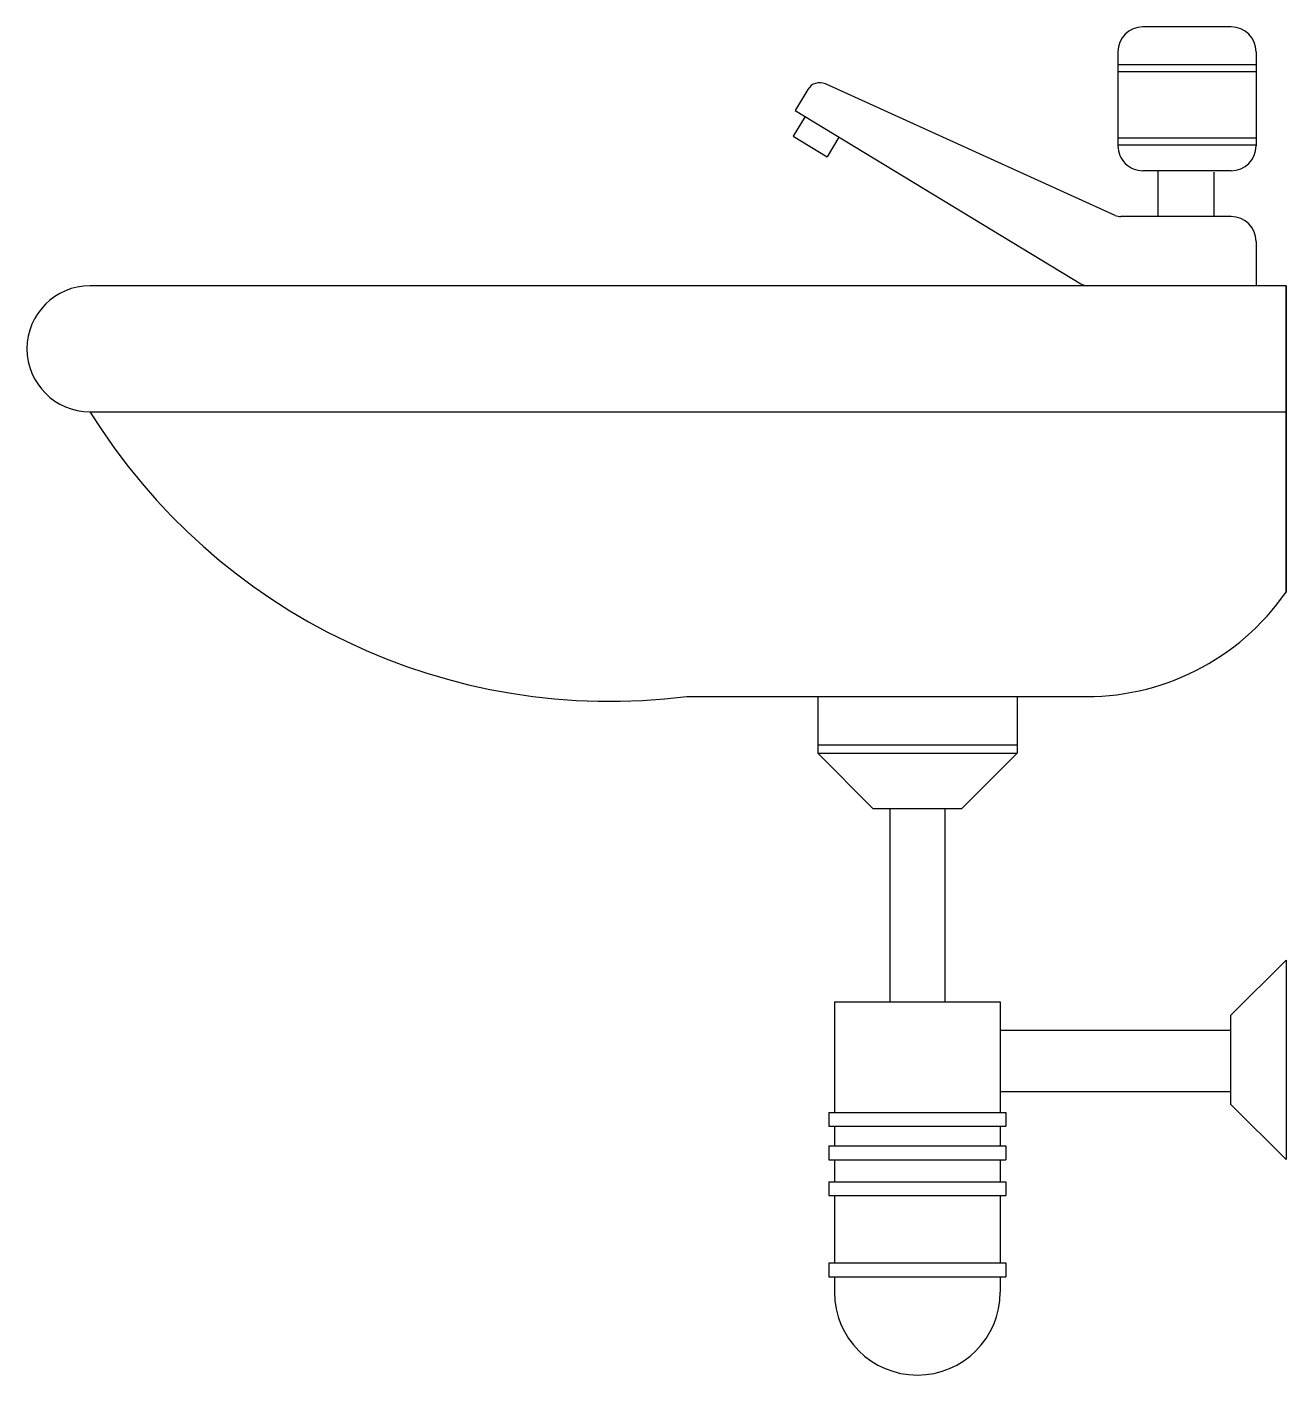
# Model space of a CAD drawing. Header units: millimetres. Extents: x -2914.977 to -2914.521, y 2970.815 to 2971.303.
import ezdxf

# ---------------------------------------------------------------- set-up
doc = ezdxf.new("R2010")
doc.units = ezdxf.units.MM
doc.header["$LTSCALE"] = 10
doc.layers.add('banheiro_louças', color=2, linetype='Continuous')

msp = doc.modelspace()

# ---------------------------------------------------------------- linework, layer by layer
at = {"layer": 'banheiro_louças'}
for p, q in [((-2914.540876094815, 2971.302834384611), (-2914.572876094815, 2971.302834384611)), ((-2914.581876094815, 2971.293834384611), (-2914.581876094815, 2971.259834384611)), ((-2914.531876094815, 2971.293834384611), (-2914.531876094815, 2971.259834384611)), ((-2914.531876094815, 2971.2891004212), (-2914.581876094815, 2971.2891004212)), ((-2914.582859914956, 2971.234673264693), (-2914.687735579516, 2971.282203650732)), ((-2914.531876094815, 2971.286647929883), (-2914.581876094815, 2971.286647929883)), ((-2914.694077855391, 2971.280237193381), (-2914.698683160046, 2971.272623026307)), ((-2914.698683160046, 2971.272623026307), (-2914.595326809327, 2971.209951967043)), ((-2914.695108821454, 2971.270455693731), (-2914.699408355753, 2971.263347071188)), ((-2914.699408355753, 2971.263347071188), (-2914.687150592848, 2971.255914465642)), ((-2914.682851058548, 2971.263023088186), (-2914.687150592848, 2971.255914465642)), ((-2914.531876094815, 2971.262561855412), (-2914.581876094815, 2971.262561855412)), ((-2914.531876094815, 2971.260109364096), (-2914.581876094815, 2971.260109364096)), ((-2914.540876094815, 2971.250834384611), (-2914.572876094815, 2971.250834384611)), ((-2914.56738506195, 2971.234227390511), (-2914.56738506195, 2971.251031317774)), ((-2914.547091353625, 2971.234227390511), (-2914.547091353625, 2971.250355286142)), ((-2914.540876094815, 2971.234227390511), (-2914.580795953225, 2971.234227390511)), ((-2914.531876094815, 2971.225227390511), (-2914.531876094815, 2971.209227390511)), ((-2914.521053063622, 2971.209227390511), (-2914.953843832062, 2971.209227390511)), ((-2914.531876094815, 2971.209227390511), (-2914.592734367588, 2971.209227390511)), ((-2914.521053063622, 2971.209227390511), (-2914.521053063622, 2971.098429212386)), ((-2914.521053063622, 2971.098429212386), (-2914.521053063622, 2971.209227390511)), ((-2914.953843832062, 2971.163633320972), (-2914.521053063622, 2971.163633320972)), ((-2914.737866802239, 2971.060622601655), (-2914.596037940659, 2971.060622601655)), ((-2914.690520675977, 2971.060622601655), (-2914.690520675977, 2971.040192172602)), ((-2914.618399189883, 2971.060622601655), (-2914.618399189883, 2971.040192172602)), ((-2914.690520675977, 2971.043178658329), (-2914.618399189883, 2971.043178658329)), ((-2914.690520675977, 2971.040192172602), (-2914.618399189883, 2971.040192172602)), ((-2914.690520675977, 2971.040192172602), (-2914.670520675978, 2971.020081640359)), ((-2914.679459932931, 2971.040192172602), (-2914.62945993293, 2971.040192172602)), ((-2914.638399189884, 2971.020081640359), (-2914.618399189883, 2971.040192172602)), ((-2914.670520675978, 2971.020081640359), (-2914.638399189884, 2971.020081640359)), ((-2914.664459932931, 2971.020081640359), (-2914.664459932931, 2970.950192172602)), ((-2914.644459932931, 2971.020081640359), (-2914.644459932931, 2970.950192172602)), ((-2914.521053063622, 2970.965237755451), (-2914.541163595866, 2970.945237755451)), ((-2914.521053063622, 2970.965237755451), (-2914.521053063622, 2970.893116269357)), ((-2914.684459932931, 2970.950192172602), (-2914.624459932931, 2970.950192172602)), ((-2914.684459932931, 2970.950192172602), (-2914.684459932931, 2970.910192172602)), ((-2914.624459932931, 2970.950192172602), (-2914.624459932931, 2970.910192172602)), ((-2914.541163595866, 2970.945237755451), (-2914.541163595866, 2970.913116269357)), ((-2914.624459932931, 2970.939926635471), (-2914.541163595866, 2970.939926635471)), ((-2914.624459932931, 2970.917805149377), (-2914.541163595866, 2970.917805149377)), ((-2914.541163595866, 2970.913116269357), (-2914.521053063622, 2970.893116269357)), ((-2914.686459932931, 2970.910192172602), (-2914.686459932931, 2970.905192172602)), ((-2914.686459932931, 2970.910192172602), (-2914.622459932931, 2970.910192172602)), ((-2914.622459932931, 2970.910192172602), (-2914.622459932931, 2970.905192172602)), ((-2914.686459932931, 2970.905192172602), (-2914.622459932931, 2970.905192172602)), ((-2914.684459932931, 2970.905192172602), (-2914.684459932931, 2970.898091827375)), ((-2914.624459932931, 2970.905192172602), (-2914.624459932931, 2970.898091827375)), ((-2914.686459932931, 2970.898091827375), (-2914.686459932931, 2970.893091827375)), ((-2914.686459932931, 2970.898091827375), (-2914.622459932931, 2970.898091827375)), ((-2914.622459932931, 2970.898091827375), (-2914.622459932931, 2970.893091827375)), ((-2914.686459932931, 2970.893091827375), (-2914.622459932931, 2970.893091827375)), ((-2914.684459932931, 2970.893091827375), (-2914.684459932931, 2970.885127170016)), ((-2914.624459932931, 2970.893091827375), (-2914.624459932931, 2970.885127170016)), ((-2914.686459932931, 2970.885127170016), (-2914.686459932931, 2970.880127170016)), ((-2914.686459932931, 2970.885127170016), (-2914.622459932931, 2970.885127170016)), ((-2914.622459932931, 2970.885127170016), (-2914.622459932931, 2970.880127170016)), ((-2914.686459932931, 2970.880127170016), (-2914.622459932931, 2970.880127170016)), ((-2914.684459932931, 2970.880127170016), (-2914.684459932931, 2970.855740614976)), ((-2914.624459932931, 2970.880127170016), (-2914.624459932931, 2970.855740614976)), ((-2914.686459932931, 2970.855740614976), (-2914.686459932931, 2970.850740614977)), ((-2914.686459932931, 2970.855740614976), (-2914.622459932931, 2970.855740614976)), ((-2914.622459932931, 2970.855740614976), (-2914.622459932931, 2970.850740614977)), ((-2914.686459932931, 2970.850740614977), (-2914.622459932931, 2970.850740614977)), ((-2914.684459932931, 2970.850740614977), (-2914.684459932931, 2970.845192172602)), ((-2914.624459932931, 2970.850740614977), (-2914.624459932931, 2970.845192172602))]:
    msp.add_line(p, q, dxfattribs=at)
for centre, radius, start, end in [((-2914.572876094815, 2971.293834384611), 0.009000000000000001, 90, 180), ((-2914.540876094815, 2971.293834384611), 0.009000000000000001, 7.016477563892661e-15, 89.999999999987), ((-2914.689799541248, 2971.277649524914), 0.005, 65.61963324866096, 148.833038543102), ((-2914.572876094815, 2971.259834384611), 0.009000000000000001, 179.9999999999935, 270), ((-2914.540876094815, 2971.259834384611), 0.009000000000000001, 270, 7.016477563892661e-15), ((-2914.580795953225, 2971.239227390511), 0.005, 245.619633248661, 269.999999999987), ((-2914.540876094815, 2971.225227390511), 0.009000000000000001, 7.016477563892661e-15, 90), ((-2914.953843832062, 2971.186430355742), 0.02279703476957295, 90, 270), ((-2914.592734367588, 2971.214227390511), 0.005, 238.7690926301359, 269.9999999999935), ((-2914.765499603275, 2971.280605460813), 0.2217115919761082, 211.8425584445974, 277.1596198459154), ((-2914.593364078528, 2971.148584376385), 0.08800240537901066, 268.2588589886485, 325.2546925746371), ((-2914.65445993293, 2970.845192172602), 0.02999999999999403, 180.0000000000066, 7.016477563892661e-15)]:
    msp.add_arc(centre, radius, start, end, dxfattribs=at)

doc.saveas('drawing.dxf')
